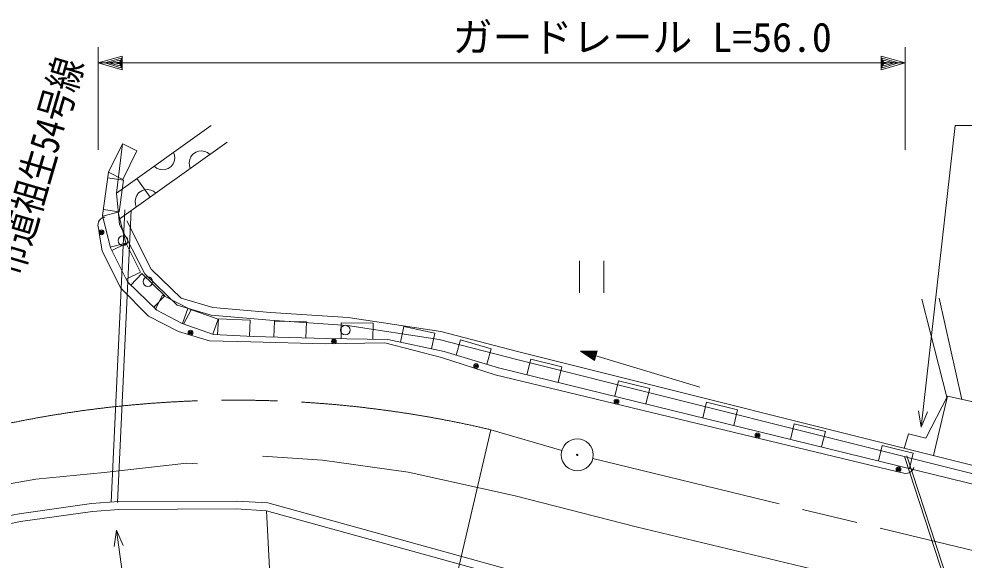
# Model space of a CAD drawing. Units: millimetres, scale not verified. Extents: x 40000 to 680000, y 20000 to 380000.
# Drawn here: x 324368 to 383519, y 305058 to 338919 of the extents above; entities that cross this region are included whole.
import ezdxf
from ezdxf.enums import TextEntityAlignment as Align

# ---------------------------------------------------------------- set-up
doc = ezdxf.new("R2010")
doc.units = ezdxf.units.MM
doc.header["$LTSCALE"] = 1000
doc.linetypes.add('CHAIN', pattern=[18.5, 12, -1.5, 3.5, -1.5])
for name, color, linetype, lineweight in [('M-BGD', 7, 'Continuous', 13), ('M-BMK', 2, 'CHAIN', 13), ('M-BMK-SRVR', 3, 'Continuous', 13), ('M-STR-HTXT', 7, 'Continuous', 13), ('M-STR-STRC', 7, 'Continuous', 13)]:
    doc.layers.add(name, color=color, linetype=linetype, lineweight=lineweight)
doc.layers.add('M-BMK-HTXT', color=7, linetype='Continuous')
doc.styles.add('ＭＳ ゴシック', font='')
doc.styles.get('ＭＳ ゴシック').set_extended_font_data('MS Gothic')

msp = doc.modelspace()

# ---------------------------------------------------------------- linework, layer by layer
at = {"layer": 'M-BGD'}
for p, q in [((330479, 328011), (336405, 332256)), ((329974, 329336), (330857, 331102)), ((330857, 331102), (330479, 328011)), ((337393, 331209), (330636, 326383)), ((331757, 330666), (330863, 331113)), ((330863, 328877), (331757, 330666)), ((335791, 330655), (335617, 330641)), ((336000, 330620), (335791, 330655)), ((334107, 330389), (334051, 330570)), ((334087, 330005), (334122, 330214)), ((334122, 330214), (334107, 330389)), ((335059, 330132), (335024, 329922)), ((335128, 330292), (335059, 330132)), ((335240, 330445), (335128, 330292)), ((335435, 330585), (335240, 330445)), ((335617, 330641), (335435, 330585)), ((336161, 330550), (336000, 330620)), ((336314, 330438), (336161, 330550)), ((332832, 329696), (332986, 329585)), ((332986, 329585), (333146, 329515)), ((333146, 329515), (333355, 329481)), ((333355, 329481), (333530, 329495)), ((333530, 329495), (333711, 329551)), ((333711, 329551), (333906, 329691)), ((333906, 329691), (334017, 329844)), ((334017, 329844), (334087, 330005)), ((335024, 329922), (335038, 329748)), ((335038, 329748), (335093, 329567)), ((329595, 326622), (329974, 329336)), ((330913, 328831), (329923, 328969)), ((329968, 329325), (330863, 328877)), ((331757, 328926), (332576, 327768)), ((330637, 326850), (330913, 328831)), ((330479, 328011), (330668, 326055)), ((331680, 327718), (331645, 327509)), ((331750, 327879), (331680, 327718)), ((331861, 328032), (331750, 327879)), ((332057, 328172), (331861, 328032)), ((332238, 328228), (332057, 328172)), ((332413, 328241), (332238, 328228)), ((332622, 328207), (332413, 328241)), ((332782, 328137), (332622, 328207)), ((332936, 328025), (332782, 328137)), ((331645, 327509), (331659, 327335)), ((331659, 327335), (331715, 327153)), ((330100, 324603), (329595, 326622)), ((330575, 326826), (329605, 326583)), ((329646, 326989), (330637, 326850)), ((329679, 326504), (329739, 326514)), ((330998, 326965), (330141, 308683)), ((331398, 326947), (330540, 308664)), ((331060, 324885), (330575, 326826)), ((329318, 325998), (329321, 326100)), ((329344, 325840), (329318, 325998)), ((329321, 326100), (329360, 326228)), ((329360, 326228), (329406, 326317)), ((329406, 326317), (329476, 326389)), ((329476, 326389), (329584, 326468)), ((329584, 326468), (329679, 326504)), ((330668, 326055), (332245, 322963)), ((330668, 326055), (332245, 322963)), ((331113, 326282), (332653, 323264)), ((329393, 325544), (329344, 325840)), ((329587, 324384), (329393, 325544)), ((330090, 324643), (331060, 324885)), ((331084, 324872), (330189, 324425)), ((331978, 323083), (331084, 324872)), ((330747, 322063), (329587, 324384)), ((331173, 322458), (330100, 324603)), ((359460, 323783), (359460, 321783)), ((360980, 321783), (360980, 323783)), ((331084, 322636), (331978, 323083)), ((332063, 322989), (331368, 322269)), ((333502, 321599), (332063, 322989)), ((332245, 322963), (334264, 321007)), ((332245, 322963), (334264, 321007)), ((332653, 323264), (334524, 321452)), ((333002, 320691), (331173, 322458)), ((332488, 320322), (330747, 322063)), ((332807, 320880), (333502, 321599)), ((333365, 321630), (332904, 320742)), ((335140, 320707), (333365, 321630)), ((334524, 321452), (336503, 320870)), ((382444, 315247), (380873, 321382)), ((381959, 321453), (383387, 315116)), ((334580, 319871), (333002, 320691)), ((334264, 321007), (336410, 320376)), ((334264, 321007), (336410, 320376)), ((334950, 320801), (334616, 319858)), ((334678, 319820), (335140, 320707)), ((336835, 320132), (334950, 320801)), ((336503, 320870), (340107, 320559)), ((334357, 319355), (332488, 320322)), ((336410, 320376), (340069, 320060)), ((336410, 320376), (340069, 320060)), ((336500, 319189), (336835, 320132)), ((336849, 320162), (336799, 319164)), ((338847, 320063), (336849, 320162)), ((338797, 319064), (338847, 320063)), ((340069, 320060), (344928, 319745)), ((340069, 320060), (344928, 319745)), ((340107, 320559), (344982, 320242)), ((340360, 320015), (340332, 319015)), ((342359, 319959), (340360, 320015)), ((344982, 320242), (350771, 319352)), ((336536, 319177), (334580, 319871)), ((342331, 318960), (342359, 319959)), ((344544, 319909), (344528, 318909)), ((346544, 319876), (344544, 319909)), ((344928, 319745), (350670, 318861)), ((344928, 319745), (350670, 318861)), ((346527, 318877), (346544, 319876)), ((348450, 319670), (348241, 318692)), ((350406, 319251), (348450, 319670)), ((336291, 318775), (334357, 319355)), ((339060, 319051), (336536, 319177)), ((343603, 318924), (339060, 319051)), ((347452, 318861), (343603, 318924)), ((350985, 318104), (347452, 318861)), ((350196, 318273), (350406, 319251)), ((350670, 318861), (355528, 317599)), ((350670, 318861), (355528, 317599)), ((350771, 319352), (355652, 318084)), ((352012, 318843), (351727, 317884)), ((353929, 318274), (352012, 318843)), ((338892, 318711), (336291, 318775)), ((343534, 318582), (338892, 318711)), ((347273, 318646), (343534, 318582)), ((350819, 317744), (347273, 318646)), ((353645, 317315), (353929, 318274)), ((354171, 316648), (350819, 317744)), ((354387, 317095), (350985, 318104)), ((355652, 318084), (398271, 307421)), ((360566, 318156), (359517, 318138)), ((366977, 315886), (359517, 318138)), ((359517, 318138), (360381, 317543)), ((360511, 318110), (359631, 318104)), ((359631, 318104), (360360, 317612)), ((359746, 318069), (360339, 317681)), ((360455, 318064), (359746, 318069)), ((359861, 318034), (360319, 317750)), ((360399, 318018), (359861, 318034)), ((359976, 318000), (360298, 317819)), ((360344, 317972), (359976, 318000)), ((360129, 317953), (360277, 317888)), ((360288, 317926), (360129, 317953)), ((360277, 317888), (360288, 317926)), ((360298, 317819), (360344, 317972)), ((360319, 317750), (360399, 318018)), ((360339, 317681), (360455, 318064)), ((360360, 317612), (360511, 318110)), ((360381, 317543), (360566, 318156)), ((398366, 306305), (354387, 317095)), ((355528, 317599), (398150, 306936)), ((355528, 317599), (398150, 306936)), ((356402, 317630), (356164, 316659)), ((358345, 317153), (356402, 317630)), ((358107, 316182), (358345, 317153)), ((379377, 310588), (354171, 316648)), ((361900, 316281), (361662, 315310)), ((363842, 315804), (361900, 316281)), ((363604, 314833), (363842, 315804)), ((382478, 315314), (381132, 312693)), ((381600, 311592), (382478, 315314)), ((382478, 315314), (385407, 314677)), ((367397, 314932), (367159, 313961)), ((369340, 314456), (367397, 314932)), ((369101, 313485), (369340, 314456)), ((372895, 313584), (372656, 312612)), ((374837, 313107), (372895, 313584)), ((374599, 312136), (374837, 313107)), ((380046, 312953), (379773, 312049)), ((381132, 312693), (380046, 312953)), ((378392, 312235), (378154, 311264)), ((380334, 311758), (378392, 312235)), ((380096, 310787), (380334, 311758)), ((379786, 311530), (384471, 297230)), ((379929, 311577), (384640, 297196)), ((381584, 311596), (381600, 311592)), ((379669, 310518), (379377, 310588)), ((380202, 310595), (380081, 310522)), ((380284, 310679), (380202, 310595)), ((380351, 310786), (380284, 310679)), ((380369, 310864), (380351, 310786)), ((379825, 310480), (379669, 310518)), ((379970, 310487), (379825, 310480)), ((380081, 310522), (379970, 310487)), ((324386, 307960), (328914, 308595)), ((328914, 308595), (330605, 308716)), ((328967, 308098), (330624, 308216)), ((330605, 308716), (337976, 308755)), ((330624, 308216), (337962, 308255)), ((337962, 308255), (339856, 308137)), ((337976, 308755), (339939, 308633)), ((339939, 308633), (379229, 297809)), ((320182, 307127), (324386, 307960)), ((324470, 307466), (328967, 308098)), ((339856, 308137), (340170, 302535)), ((339856, 308137), (379096, 297327)), ((320288, 306638), (324470, 307466))]:
    msp.add_line(p, q, dxfattribs=at)
for centre, radius in [((329541, 325569), 150), ((329541, 325569), 90), ((329541, 325569), 30), ((330884, 325045), 300), ((332439, 322479), 300), ((335107, 319287), 150), ((344800, 319447), 300), ((335107, 319287), 90), ((335107, 319287), 30), ((344080, 318741), 150), ((344080, 318741), 90), ((344080, 318741), 30), ((352981, 317195), 150), ((352981, 317195), 90), ((352981, 317195), 30), ((361765, 314977), 150), ((361765, 314977), 90), ((361765, 314977), 30), ((370589, 312855), 150), ((370589, 312855), 90), ((370589, 312855), 30), ((379412, 310734), 150), ((379412, 310734), 90), ((379412, 310734), 30)]:
    msp.add_circle(centre, radius, dxfattribs=at)
at = {"layer": 'M-BMK'}
for p, q in [((353907, 313214), (358352, 311919)), ((360284, 311404), (455701, 288330))]:
    msp.add_line(p, q, dxfattribs=at)
msp.add_arc((337919, 245064), 70000, 76.79746, 129.15866, dxfattribs=at)
at = {"layer": 'M-BMK-SRVR'}
for radius in [1000, 40]:
    msp.add_circle((359312, 311639), radius, dxfattribs=at)
at = {"layer": 'M-STR-HTXT'}
for p, q in [((329321, 330720), (329321, 337161)), ((379825, 337161), (379825, 330720)), ((329321, 336161), (330821, 336581)), ((330821, 336581), (330821, 335741)), ((378325, 335741), (378325, 336581)), ((378325, 336581), (379825, 336161)), ((330821, 335741), (329321, 336161)), ((329321, 336161), (379825, 336161)), ((329741, 336161), (330761, 336461)), ((330761, 335861), (329741, 336161)), ((329981, 336161), (330701, 336341)), ((330701, 335981), (329981, 336161)), ((330341, 336161), (330641, 336221)), ((330641, 336101), (330341, 336161)), ((330641, 336221), (330641, 336101)), ((330701, 336341), (330701, 335981)), ((330761, 336461), (330761, 335861)), ((379825, 336161), (378325, 335741)), ((378385, 335861), (378385, 336461)), ((378385, 336461), (379405, 336161)), ((379405, 336161), (378385, 335861)), ((378445, 335981), (378445, 336341)), ((378445, 336341), (379165, 336161)), ((379165, 336161), (378445, 335981)), ((378505, 336101), (378505, 336221)), ((378505, 336221), (378805, 336161)), ((378805, 336161), (378505, 336101)), ((380831, 313370), (382963, 332256)), ((382963, 332256), (408313, 332256)), ((380831, 313370), (380665, 314395)), ((381221, 314332), (380831, 313370)), ((348232, 288903), (353907, 313214)), ((330334, 305901), (330470, 306930)), ((330470, 306930), (330888, 305980)), ((330470, 306930), (334086, 281615))]:
    msp.add_line(p, q, dxfattribs=at)
at = {"layer": 'M-STR-STRC'}
for p, q in [((339610, 311551), (343372, 311316)), ((343372, 311316), (348722, 310551)), ((329709, 310539), (334883, 311127)), ((334883, 311127), (335553, 311081)), ((348722, 310551), (355423, 309082)), ((319657, 309070), (325418, 310128)), ((325418, 310128), (329709, 310539)), ((355423, 309082), (363007, 307142)), ((363007, 307142), (374471, 304379))]:
    msp.add_line(p, q, dxfattribs=at)

# ---------------------------------------------------------------- texts
at = {"layer": 'M-BMK-HTXT', "style": 'ＭＳ ゴシック', "width": 0.8}
msp.add_text('市道祖生54号線', height=1833, rotation=73.638, dxfattribs=at).set_placement((325017, 322572), align=Align.BOTTOM_LEFT)
at = {"layer": 'M-STR-HTXT', "style": 'ＭＳ ゴシック'}
msp.add_text('ガードレール L=56.0', height=1833, dxfattribs=at).set_placement((351510, 336309), align=Align.BOTTOM_LEFT)

doc.saveas('drawing.dxf')
